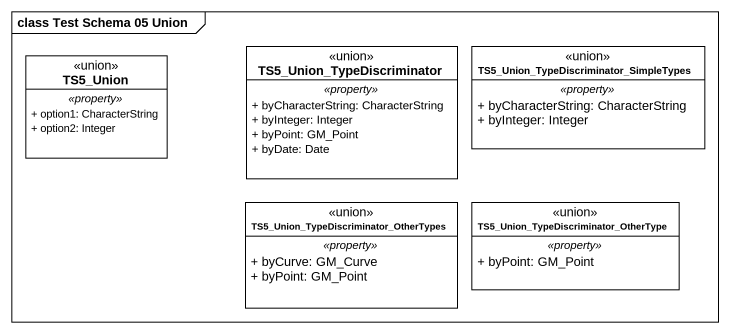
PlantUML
@startuml
mainframe class Test Schema 05 Union
hide circle
hide empty members
skinparam classAttributeIconSize 0
class TS5_Union <<union>> {
  .. <<property>> ..
  + option1: CharacterString
  + option2: Integer
}
class TS5_Union_TypeDiscriminator <<union>> {
  .. <<property>> ..
  + byCharacterString: CharacterString
  + byInteger: Integer
  + byPoint: GM_Point
  + byDate: Date
}
class "TS5_Union_TypeDiscriminator_SimpleTypes" as TS5_Union_TypeDiscriminator_2 <<union>> {
  .. <<property>> ..
  + byCharacterString: CharacterString
  + byInteger: Integer
}
class "TS5_Union_TypeDiscriminator_OtherTypes" as TS5_Union_TypeDiscriminator_3 <<union>> {
  .. <<property>> ..
  + byCurve: GM_Curve
  + byPoint: GM_Point
}
class "TS5_Union_TypeDiscriminator_OtherType" as TS5_Union_TypeDiscriminator_4 <<union>> {
  .. <<property>> ..
  + byPoint: GM_Point
}
@enduml
